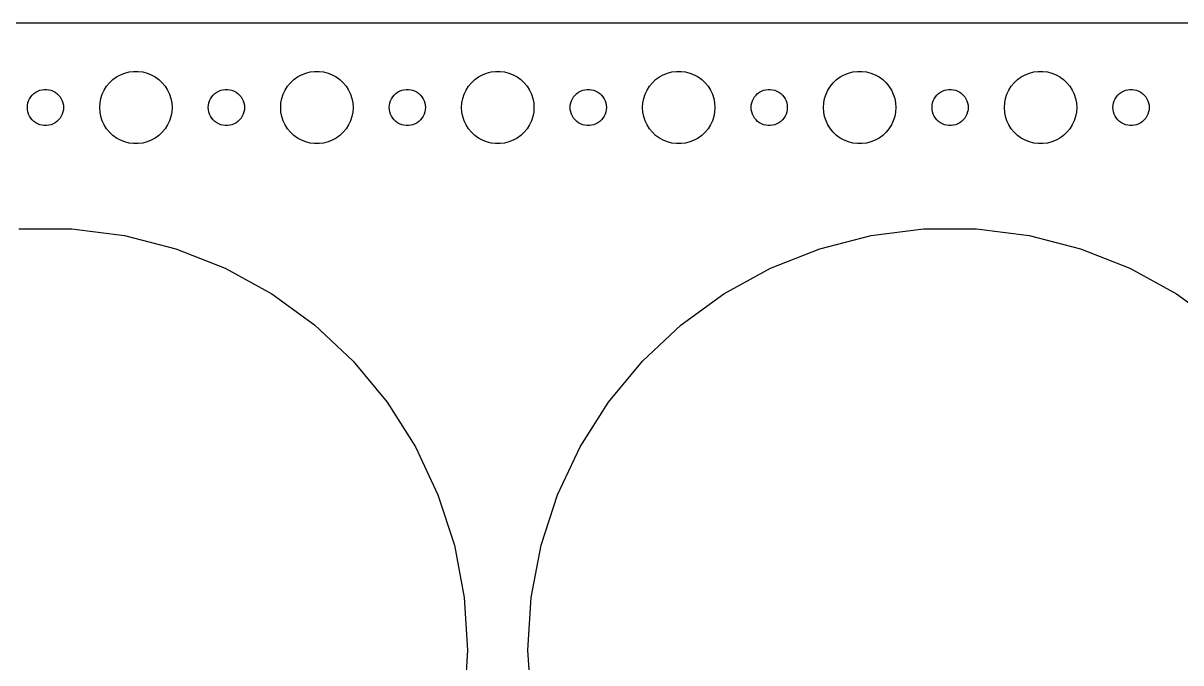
# Model space of a CAD drawing. Header units: metres. Extents: x -194 to 194, y 62 to 280.
# Drawn here: x -1.8 to 94.1, y 113 to 166 of the extents above; entities that cross this region are included whole.
import ezdxf

# ---------------------------------------------------------------- set-up
doc = ezdxf.new("R2010")
doc.units = ezdxf.units.M

msp = doc.modelspace()

# ---------------------------------------------------------------- linework, layer by layer
for p, q in [((189.814, 165.99), (-189.814, 165.99)), ((5.31308, 161.054), (5.58772, 161.312)), ((5.58772, 161.312), (5.89252, 161.533)), ((5.89252, 161.533), (6.22266, 161.714)), ((6.22266, 161.714), (6.57294, 161.853)), ((6.57294, 161.853), (6.93785, 161.947)), ((6.93785, 161.947), (7.31161, 161.994)), ((7.31161, 161.994), (7.68837, 161.994)), ((7.68837, 161.994), (8.06213, 161.947)), ((8.06213, 161.947), (8.42705, 161.853)), ((8.42705, 161.853), (8.77733, 161.714)), ((8.77733, 161.714), (9.10747, 161.533)), ((9.10747, 161.533), (9.41226, 161.312)), ((9.41226, 161.312), (9.6869, 161.054)), ((20.3131, 161.054), (20.5877, 161.312)), ((20.5877, 161.312), (20.8925, 161.533)), ((20.8925, 161.533), (21.2227, 161.714)), ((21.2227, 161.714), (21.5729, 161.853)), ((21.5729, 161.853), (21.9379, 161.947)), ((21.9379, 161.947), (22.3116, 161.994)), ((22.3116, 161.994), (22.6884, 161.994)), ((22.6884, 161.994), (23.0621, 161.947)), ((23.0621, 161.947), (23.427, 161.853)), ((23.427, 161.853), (23.7773, 161.714)), ((23.7773, 161.714), (24.1075, 161.533)), ((24.1075, 161.533), (24.4123, 161.312)), ((24.4123, 161.312), (24.6869, 161.054)), ((35.3131, 161.054), (35.5877, 161.312)), ((35.5877, 161.312), (35.8925, 161.533)), ((35.8925, 161.533), (36.2227, 161.714)), ((36.2227, 161.714), (36.5729, 161.853)), ((36.5729, 161.853), (36.9379, 161.947)), ((36.9379, 161.947), (37.3116, 161.994)), ((37.3116, 161.994), (37.6884, 161.994)), ((37.6884, 161.994), (38.0621, 161.947)), ((38.0621, 161.947), (38.427, 161.853)), ((38.427, 161.853), (38.7773, 161.714)), ((38.7773, 161.714), (39.1075, 161.533)), ((39.1075, 161.533), (39.4123, 161.312)), ((39.4123, 161.312), (39.6869, 161.054)), ((50.3131, 161.054), (50.5877, 161.312)), ((50.5877, 161.312), (50.8925, 161.533)), ((50.8925, 161.533), (51.2227, 161.714)), ((51.2227, 161.714), (51.5729, 161.853)), ((51.5729, 161.853), (51.9379, 161.947)), ((51.9379, 161.947), (52.3116, 161.994)), ((52.3116, 161.994), (52.6884, 161.994)), ((52.6884, 161.994), (53.0621, 161.947)), ((53.0621, 161.947), (53.427, 161.853)), ((53.427, 161.853), (53.7773, 161.714)), ((53.7773, 161.714), (54.1075, 161.533)), ((54.1075, 161.533), (54.4123, 161.312)), ((54.4123, 161.312), (54.6869, 161.054)), ((65.3131, 161.054), (65.5877, 161.312)), ((65.5877, 161.312), (65.8925, 161.533)), ((65.8925, 161.533), (66.2227, 161.714)), ((66.2227, 161.714), (66.573, 161.853)), ((66.573, 161.853), (66.9379, 161.947)), ((66.9379, 161.947), (67.3116, 161.994)), ((67.3116, 161.994), (67.6884, 161.994)), ((67.6884, 161.994), (68.0621, 161.947)), ((68.0621, 161.947), (68.427, 161.853)), ((68.427, 161.853), (68.7773, 161.714)), ((68.7773, 161.714), (69.1075, 161.533)), ((69.1075, 161.533), (69.4123, 161.312)), ((69.4123, 161.312), (69.6869, 161.054)), ((80.3131, 161.054), (80.5877, 161.312)), ((80.5877, 161.312), (80.8925, 161.533)), ((80.8925, 161.533), (81.2227, 161.714)), ((81.2227, 161.714), (81.573, 161.853)), ((81.573, 161.853), (81.9379, 161.947)), ((81.9379, 161.947), (82.3116, 161.994)), ((82.3116, 161.994), (82.6884, 161.994)), ((82.6884, 161.994), (83.0621, 161.947)), ((83.0621, 161.947), (83.427, 161.853)), ((83.427, 161.853), (83.7773, 161.714)), ((83.7773, 161.714), (84.1075, 161.533)), ((84.1075, 161.533), (84.4123, 161.312)), ((84.4123, 161.312), (84.6869, 161.054)), ((-0.80373, 160.266), (-0.63866, 160.357)), ((-0.63866, 160.357), (-0.46352, 160.427)), ((-0.46352, 160.427), (-0.28107, 160.473)), ((-0.28107, 160.473), (-0.09418, 160.497)), ((-0.09418, 160.497), (0.09418, 160.497)), ((0.09418, 160.497), (0.28107, 160.473)), ((0.28107, 160.473), (0.46352, 160.427)), ((0.46352, 160.427), (0.63866, 160.357)), ((0.63866, 160.357), (0.80373, 160.266)), ((4.71066, 160.104), (4.87108, 160.445)), ((4.87108, 160.445), (5.07294, 160.763)), ((5.07294, 160.763), (5.31308, 161.054)), ((9.6869, 161.054), (9.92705, 160.763)), ((9.92705, 160.763), (10.1289, 160.445)), ((10.1289, 160.445), (10.2893, 160.104)), ((14.1963, 160.266), (14.3613, 160.357)), ((14.3613, 160.357), (14.5365, 160.427)), ((14.5365, 160.427), (14.7189, 160.473)), ((14.7189, 160.473), (14.9058, 160.497)), ((14.9058, 160.497), (15.0942, 160.497)), ((15.0942, 160.497), (15.2811, 160.473)), ((15.2811, 160.473), (15.4635, 160.427)), ((15.4635, 160.427), (15.6387, 160.357)), ((15.6387, 160.357), (15.8037, 160.266)), ((19.7107, 160.104), (19.8711, 160.445)), ((19.8711, 160.445), (20.0729, 160.763)), ((20.0729, 160.763), (20.3131, 161.054)), ((24.6869, 161.054), (24.927, 160.763)), ((24.927, 160.763), (25.1289, 160.445)), ((25.1289, 160.445), (25.2893, 160.104)), ((29.1963, 160.266), (29.3613, 160.357)), ((29.3613, 160.357), (29.5365, 160.427)), ((29.5365, 160.427), (29.7189, 160.473)), ((29.7189, 160.473), (29.9058, 160.497)), ((29.9058, 160.497), (30.0942, 160.497)), ((30.0942, 160.497), (30.2811, 160.473)), ((30.2811, 160.473), (30.4635, 160.427)), ((30.4635, 160.427), (30.6387, 160.357)), ((30.6387, 160.357), (30.8037, 160.266)), ((34.7107, 160.104), (34.8711, 160.445)), ((34.8711, 160.445), (35.0729, 160.763)), ((35.0729, 160.763), (35.3131, 161.054)), ((39.6869, 161.054), (39.927, 160.763)), ((39.927, 160.763), (40.1289, 160.445)), ((40.1289, 160.445), (40.2893, 160.104)), ((44.1963, 160.266), (44.3613, 160.357)), ((44.3613, 160.357), (44.5365, 160.427)), ((44.5365, 160.427), (44.7189, 160.473)), ((44.7189, 160.473), (44.9058, 160.497)), ((44.9058, 160.497), (45.0942, 160.497)), ((45.0942, 160.497), (45.2811, 160.473)), ((45.2811, 160.473), (45.4635, 160.427)), ((45.4635, 160.427), (45.6387, 160.357)), ((45.6387, 160.357), (45.8037, 160.266)), ((49.7107, 160.104), (49.8711, 160.445)), ((49.8711, 160.445), (50.0729, 160.763)), ((50.0729, 160.763), (50.3131, 161.054)), ((54.6869, 161.054), (54.927, 160.763)), ((54.927, 160.763), (55.1289, 160.445)), ((55.1289, 160.445), (55.2893, 160.104)), ((59.1963, 160.266), (59.3613, 160.357)), ((59.3613, 160.357), (59.5365, 160.427)), ((59.5365, 160.427), (59.7189, 160.473)), ((59.7189, 160.473), (59.9058, 160.497)), ((59.9058, 160.497), (60.0942, 160.497)), ((60.0942, 160.497), (60.2811, 160.473)), ((60.2811, 160.473), (60.4635, 160.427)), ((60.4635, 160.427), (60.6387, 160.357)), ((60.6387, 160.357), (60.8037, 160.266)), ((64.7107, 160.104), (64.8711, 160.445)), ((64.8711, 160.445), (65.073, 160.763)), ((65.073, 160.763), (65.3131, 161.054)), ((69.6869, 161.054), (69.927, 160.763)), ((69.927, 160.763), (70.1289, 160.445)), ((70.1289, 160.445), (70.2893, 160.104)), ((74.1963, 160.266), (74.3613, 160.357)), ((74.3613, 160.357), (74.5365, 160.427)), ((74.5365, 160.427), (74.7189, 160.473)), ((74.7189, 160.473), (74.9058, 160.497)), ((74.9058, 160.497), (75.0942, 160.497)), ((75.0942, 160.497), (75.2811, 160.473)), ((75.2811, 160.473), (75.4635, 160.427)), ((75.4635, 160.427), (75.6387, 160.357)), ((75.6387, 160.357), (75.8037, 160.266)), ((79.7107, 160.104), (79.8711, 160.445)), ((79.8711, 160.445), (80.073, 160.763)), ((80.073, 160.763), (80.3131, 161.054)), ((84.6869, 161.054), (84.927, 160.763)), ((84.927, 160.763), (85.1289, 160.445)), ((85.1289, 160.445), (85.2893, 160.104)), ((89.1963, 160.266), (89.3613, 160.357)), ((89.3613, 160.357), (89.5365, 160.427)), ((89.5365, 160.427), (89.7189, 160.473)), ((89.7189, 160.473), (89.9058, 160.497)), ((89.9058, 160.497), (90.0942, 160.497)), ((90.0942, 160.497), (90.2811, 160.473)), ((90.2811, 160.473), (90.4635, 160.427)), ((90.4635, 160.427), (90.6387, 160.357)), ((90.6387, 160.357), (90.8037, 160.266)), ((-1.48816, 159.188), (-1.45287, 159.373)), ((-1.45287, 159.373), (-1.39465, 159.552)), ((-1.39465, 159.552), (-1.31445, 159.723)), ((-1.31445, 159.723), (-1.21352, 159.882)), ((-1.21352, 159.882), (-1.09344, 160.027)), ((-1.09344, 160.027), (-0.95613, 160.156)), ((-0.95613, 160.156), (-0.80373, 160.266)), ((0.80373, 160.266), (0.95613, 160.156)), ((0.95613, 160.156), (1.09344, 160.027)), ((1.09344, 160.027), (1.21352, 159.882)), ((1.21352, 159.882), (1.31445, 159.723)), ((1.31445, 159.723), (1.39465, 159.552)), ((1.39465, 159.552), (1.45287, 159.373)), ((1.45287, 159.373), (1.48816, 159.188)), ((4.5, 159), (4.52365, 159.376)), ((4.52365, 159.376), (4.59424, 159.746)), ((4.59424, 159.746), (4.71066, 160.104)), ((10.2893, 160.104), (10.4057, 159.746)), ((10.4057, 159.746), (10.4763, 159.376)), ((10.4763, 159.376), (10.5, 159)), ((13.5118, 159.188), (13.5471, 159.373)), ((13.5471, 159.373), (13.6053, 159.552)), ((13.6053, 159.552), (13.6855, 159.723)), ((13.6855, 159.723), (13.7865, 159.882)), ((13.7865, 159.882), (13.9065, 160.027)), ((13.9065, 160.027), (14.0439, 160.156)), ((14.0439, 160.156), (14.1963, 160.266)), ((15.8037, 160.266), (15.9561, 160.156)), ((15.9561, 160.156), (16.0934, 160.027)), ((16.0934, 160.027), (16.2135, 159.882)), ((16.2135, 159.882), (16.3145, 159.723)), ((16.3145, 159.723), (16.3947, 159.552)), ((16.3947, 159.552), (16.4529, 159.373)), ((16.4529, 159.373), (16.4882, 159.188)), ((19.5, 159), (19.5237, 159.376)), ((19.5237, 159.376), (19.5942, 159.746)), ((19.5942, 159.746), (19.7107, 160.104)), ((25.2893, 160.104), (25.4057, 159.746)), ((25.4057, 159.746), (25.4763, 159.376)), ((25.4763, 159.376), (25.5, 159)), ((28.5118, 159.188), (28.5471, 159.373)), ((28.5471, 159.373), (28.6053, 159.552)), ((28.6053, 159.552), (28.6855, 159.723)), ((28.6855, 159.723), (28.7865, 159.882)), ((28.7865, 159.882), (28.9065, 160.027)), ((28.9065, 160.027), (29.0439, 160.156)), ((29.0439, 160.156), (29.1963, 160.266)), ((30.8037, 160.266), (30.9561, 160.156)), ((30.9561, 160.156), (31.0934, 160.027)), ((31.0934, 160.027), (31.2135, 159.882)), ((31.2135, 159.882), (31.3145, 159.723)), ((31.3145, 159.723), (31.3947, 159.552)), ((31.3947, 159.552), (31.4529, 159.373)), ((31.4529, 159.373), (31.4882, 159.188)), ((34.5, 159), (34.5237, 159.376)), ((34.5237, 159.376), (34.5942, 159.746)), ((34.5942, 159.746), (34.7107, 160.104)), ((40.2893, 160.104), (40.4057, 159.746)), ((40.4057, 159.746), (40.4763, 159.376)), ((40.4763, 159.376), (40.5, 159)), ((43.5118, 159.188), (43.5471, 159.373)), ((43.5471, 159.373), (43.6053, 159.552)), ((43.6053, 159.552), (43.6855, 159.723)), ((43.6855, 159.723), (43.7865, 159.882)), ((43.7865, 159.882), (43.9065, 160.027)), ((43.9065, 160.027), (44.0439, 160.156)), ((44.0439, 160.156), (44.1963, 160.266)), ((45.8037, 160.266), (45.9561, 160.156)), ((45.9561, 160.156), (46.0934, 160.027)), ((46.0934, 160.027), (46.2135, 159.882)), ((46.2135, 159.882), (46.3145, 159.723)), ((46.3145, 159.723), (46.3947, 159.552)), ((46.3947, 159.552), (46.4529, 159.373)), ((46.4529, 159.373), (46.4882, 159.188)), ((49.5, 159), (49.5237, 159.376)), ((49.5237, 159.376), (49.5942, 159.746)), ((49.5942, 159.746), (49.7107, 160.104)), ((55.2893, 160.104), (55.4057, 159.746)), ((55.4057, 159.746), (55.4763, 159.376)), ((55.4763, 159.376), (55.5, 159)), ((58.5118, 159.188), (58.5471, 159.373)), ((58.5471, 159.373), (58.6053, 159.552)), ((58.6053, 159.552), (58.6855, 159.723)), ((58.6855, 159.723), (58.7865, 159.882)), ((58.7865, 159.882), (58.9065, 160.027)), ((58.9065, 160.027), (59.0439, 160.156)), ((59.0439, 160.156), (59.1963, 160.266)), ((60.8037, 160.266), (60.9561, 160.156)), ((60.9561, 160.156), (61.0934, 160.027)), ((61.0934, 160.027), (61.2135, 159.882)), ((61.2135, 159.882), (61.3145, 159.723)), ((61.3145, 159.723), (61.3947, 159.552)), ((61.3947, 159.552), (61.4529, 159.373)), ((61.4529, 159.373), (61.4882, 159.188)), ((64.5, 159), (64.5237, 159.376)), ((64.5237, 159.376), (64.5943, 159.746)), ((64.5943, 159.746), (64.7107, 160.104)), ((70.2893, 160.104), (70.4057, 159.746)), ((70.4057, 159.746), (70.4763, 159.376)), ((70.4763, 159.376), (70.5, 159)), ((73.5118, 159.188), (73.5471, 159.373)), ((73.5471, 159.373), (73.6053, 159.552)), ((73.6053, 159.552), (73.6855, 159.723)), ((73.6855, 159.723), (73.7865, 159.882)), ((73.7865, 159.882), (73.9065, 160.027)), ((73.9065, 160.027), (74.0439, 160.156)), ((74.0439, 160.156), (74.1963, 160.266)), ((75.8037, 160.266), (75.9561, 160.156)), ((75.9561, 160.156), (76.0934, 160.027)), ((76.0934, 160.027), (76.2135, 159.882)), ((76.2135, 159.882), (76.3145, 159.723)), ((76.3145, 159.723), (76.3947, 159.552)), ((76.3947, 159.552), (76.4529, 159.373)), ((76.4529, 159.373), (76.4882, 159.188)), ((79.5, 159), (79.5237, 159.376)), ((79.5237, 159.376), (79.5943, 159.746)), ((79.5943, 159.746), (79.7107, 160.104)), ((85.2893, 160.104), (85.4057, 159.746)), ((85.4057, 159.746), (85.4763, 159.376)), ((85.4763, 159.376), (85.5, 159)), ((88.5118, 159.188), (88.5471, 159.373)), ((88.5471, 159.373), (88.6053, 159.552)), ((88.6053, 159.552), (88.6855, 159.723)), ((88.6855, 159.723), (88.7865, 159.882)), ((88.7865, 159.882), (88.9065, 160.027)), ((88.9065, 160.027), (89.0439, 160.156)), ((89.0439, 160.156), (89.1963, 160.266)), ((90.8037, 160.266), (90.9561, 160.156)), ((90.9561, 160.156), (91.0934, 160.027)), ((91.0934, 160.027), (91.2135, 159.882)), ((91.2135, 159.882), (91.3145, 159.723)), ((91.3145, 159.723), (91.3947, 159.552)), ((91.3947, 159.552), (91.4529, 159.373)), ((91.4529, 159.373), (91.4882, 159.188)), ((-1.5, 159), (-1.48816, 159.188)), ((-1.48816, 158.812), (-1.5, 159)), ((-1.45287, 158.627), (-1.48816, 158.812)), ((-1.39465, 158.448), (-1.45287, 158.627)), ((-1.31445, 158.277), (-1.39465, 158.448)), ((1.39465, 158.448), (1.31445, 158.277)), ((1.45287, 158.627), (1.39465, 158.448)), ((1.48816, 158.812), (1.45287, 158.627)), ((1.48816, 159.188), (1.5, 159)), ((1.5, 159), (1.48816, 158.812)), ((4.52365, 158.624), (4.5, 159)), ((4.59424, 158.254), (4.52365, 158.624)), ((10.4763, 158.624), (10.4057, 158.254)), ((10.5, 159), (10.4763, 158.624)), ((13.5, 159), (13.5118, 159.188)), ((13.5118, 158.812), (13.5, 159)), ((13.5471, 158.627), (13.5118, 158.812)), ((13.6053, 158.448), (13.5471, 158.627)), ((13.6855, 158.277), (13.6053, 158.448)), ((16.3947, 158.448), (16.3145, 158.277)), ((16.4529, 158.627), (16.3947, 158.448)), ((16.4882, 158.812), (16.4529, 158.627)), ((16.4882, 159.188), (16.5, 159)), ((16.5, 159), (16.4882, 158.812)), ((19.5237, 158.624), (19.5, 159)), ((19.5942, 158.254), (19.5237, 158.624)), ((25.4763, 158.624), (25.4057, 158.254)), ((25.5, 159), (25.4763, 158.624)), ((28.5, 159), (28.5118, 159.188)), ((28.5118, 158.812), (28.5, 159)), ((28.5471, 158.627), (28.5118, 158.812)), ((28.6053, 158.448), (28.5471, 158.627)), ((28.6855, 158.277), (28.6053, 158.448)), ((31.3947, 158.448), (31.3145, 158.277)), ((31.4529, 158.627), (31.3947, 158.448)), ((31.4882, 158.812), (31.4529, 158.627)), ((31.4882, 159.188), (31.5, 159)), ((31.5, 159), (31.4882, 158.812)), ((34.5237, 158.624), (34.5, 159)), ((34.5942, 158.254), (34.5237, 158.624)), ((40.4763, 158.624), (40.4057, 158.254)), ((40.5, 159), (40.4763, 158.624)), ((43.5, 159), (43.5118, 159.188)), ((43.5118, 158.812), (43.5, 159)), ((43.5471, 158.627), (43.5118, 158.812)), ((43.6053, 158.448), (43.5471, 158.627)), ((43.6855, 158.277), (43.6053, 158.448)), ((46.3947, 158.448), (46.3145, 158.277)), ((46.4529, 158.627), (46.3947, 158.448)), ((46.4882, 158.812), (46.4529, 158.627)), ((46.4882, 159.188), (46.5, 159)), ((46.5, 159), (46.4882, 158.812)), ((49.5237, 158.624), (49.5, 159)), ((49.5942, 158.254), (49.5237, 158.624)), ((55.4763, 158.624), (55.4057, 158.254)), ((55.5, 159), (55.4763, 158.624)), ((58.5, 159), (58.5118, 159.188)), ((58.5118, 158.812), (58.5, 159)), ((58.5471, 158.627), (58.5118, 158.812)), ((58.6053, 158.448), (58.5471, 158.627)), ((58.6855, 158.277), (58.6053, 158.448)), ((61.3947, 158.448), (61.3145, 158.277)), ((61.4529, 158.627), (61.3947, 158.448)), ((61.4882, 158.812), (61.4529, 158.627)), ((61.4882, 159.188), (61.5, 159)), ((61.5, 159), (61.4882, 158.812)), ((64.5237, 158.624), (64.5, 159)), ((64.5943, 158.254), (64.5237, 158.624)), ((70.4763, 158.624), (70.4057, 158.254)), ((70.5, 159), (70.4763, 158.624)), ((73.5, 159), (73.5118, 159.188)), ((73.5118, 158.812), (73.5, 159)), ((73.5471, 158.627), (73.5118, 158.812)), ((73.6053, 158.448), (73.5471, 158.627)), ((73.6855, 158.277), (73.6053, 158.448)), ((76.3947, 158.448), (76.3145, 158.277)), ((76.4529, 158.627), (76.3947, 158.448)), ((76.4882, 158.812), (76.4529, 158.627)), ((76.4882, 159.188), (76.5, 159)), ((76.5, 159), (76.4882, 158.812)), ((79.5237, 158.624), (79.5, 159)), ((79.5943, 158.254), (79.5237, 158.624)), ((85.4763, 158.624), (85.4057, 158.254)), ((85.5, 159), (85.4763, 158.624)), ((88.5, 159), (88.5118, 159.188)), ((88.5118, 158.812), (88.5, 159)), ((88.5471, 158.627), (88.5118, 158.812)), ((88.6053, 158.448), (88.5471, 158.627)), ((88.6855, 158.277), (88.6053, 158.448)), ((91.3947, 158.448), (91.3145, 158.277)), ((91.4529, 158.627), (91.3947, 158.448)), ((91.4882, 158.812), (91.4529, 158.627)), ((91.4882, 159.188), (91.5, 159)), ((91.5, 159), (91.4882, 158.812)), ((-1.21352, 158.118), (-1.31445, 158.277)), ((-1.09344, 157.973), (-1.21352, 158.118)), ((-0.95613, 157.844), (-1.09344, 157.973)), ((-0.80373, 157.734), (-0.95613, 157.844)), ((-0.63866, 157.643), (-0.80373, 157.734)), ((-0.46352, 157.573), (-0.63866, 157.643)), ((-0.28107, 157.527), (-0.46352, 157.573)), ((-0.09418, 157.503), (-0.28107, 157.527)), ((0.09418, 157.503), (-0.09418, 157.503)), ((0.28107, 157.527), (0.09418, 157.503)), ((0.46352, 157.573), (0.28107, 157.527)), ((0.63866, 157.643), (0.46352, 157.573)), ((0.80373, 157.734), (0.63866, 157.643)), ((0.95613, 157.844), (0.80373, 157.734)), ((1.09344, 157.973), (0.95613, 157.844)), ((1.21352, 158.118), (1.09344, 157.973)), ((1.31445, 158.277), (1.21352, 158.118)), ((4.71066, 157.896), (4.59424, 158.254)), ((4.87108, 157.555), (4.71066, 157.896)), ((5.07294, 157.237), (4.87108, 157.555)), ((10.1289, 157.555), (9.92705, 157.237)), ((10.2893, 157.896), (10.1289, 157.555)), ((10.4057, 158.254), (10.2893, 157.896)), ((13.7865, 158.118), (13.6855, 158.277)), ((13.9065, 157.973), (13.7865, 158.118)), ((14.0439, 157.844), (13.9065, 157.973)), ((14.1963, 157.734), (14.0439, 157.844)), ((14.3613, 157.643), (14.1963, 157.734)), ((14.5365, 157.573), (14.3613, 157.643)), ((14.7189, 157.527), (14.5365, 157.573)), ((14.9058, 157.503), (14.7189, 157.527)), ((15.0942, 157.503), (14.9058, 157.503)), ((15.2811, 157.527), (15.0942, 157.503)), ((15.4635, 157.573), (15.2811, 157.527)), ((15.6387, 157.643), (15.4635, 157.573)), ((15.8037, 157.734), (15.6387, 157.643)), ((15.9561, 157.844), (15.8037, 157.734)), ((16.0934, 157.973), (15.9561, 157.844)), ((16.2135, 158.118), (16.0934, 157.973)), ((16.3145, 158.277), (16.2135, 158.118)), ((19.7107, 157.896), (19.5942, 158.254)), ((19.8711, 157.555), (19.7107, 157.896)), ((20.0729, 157.237), (19.8711, 157.555)), ((25.1289, 157.555), (24.927, 157.237)), ((25.2893, 157.896), (25.1289, 157.555)), ((25.4057, 158.254), (25.2893, 157.896)), ((28.7865, 158.118), (28.6855, 158.277)), ((28.9065, 157.973), (28.7865, 158.118)), ((29.0439, 157.844), (28.9065, 157.973)), ((29.1963, 157.734), (29.0439, 157.844)), ((29.3613, 157.643), (29.1963, 157.734)), ((29.5365, 157.573), (29.3613, 157.643)), ((29.7189, 157.527), (29.5365, 157.573)), ((29.9058, 157.503), (29.7189, 157.527)), ((30.0942, 157.503), (29.9058, 157.503)), ((30.2811, 157.527), (30.0942, 157.503)), ((30.4635, 157.573), (30.2811, 157.527)), ((30.6387, 157.643), (30.4635, 157.573)), ((30.8037, 157.734), (30.6387, 157.643)), ((30.9561, 157.844), (30.8037, 157.734)), ((31.0934, 157.973), (30.9561, 157.844)), ((31.2135, 158.118), (31.0934, 157.973)), ((31.3145, 158.277), (31.2135, 158.118)), ((34.7107, 157.896), (34.5942, 158.254)), ((34.8711, 157.555), (34.7107, 157.896)), ((35.0729, 157.237), (34.8711, 157.555)), ((40.1289, 157.555), (39.927, 157.237)), ((40.2893, 157.896), (40.1289, 157.555)), ((40.4057, 158.254), (40.2893, 157.896)), ((43.7865, 158.118), (43.6855, 158.277)), ((43.9065, 157.973), (43.7865, 158.118)), ((44.0439, 157.844), (43.9065, 157.973)), ((44.1963, 157.734), (44.0439, 157.844)), ((44.3613, 157.643), (44.1963, 157.734)), ((44.5365, 157.573), (44.3613, 157.643)), ((44.7189, 157.527), (44.5365, 157.573)), ((44.9058, 157.503), (44.7189, 157.527)), ((45.0942, 157.503), (44.9058, 157.503)), ((45.2811, 157.527), (45.0942, 157.503)), ((45.4635, 157.573), (45.2811, 157.527)), ((45.6387, 157.643), (45.4635, 157.573)), ((45.8037, 157.734), (45.6387, 157.643)), ((45.9561, 157.844), (45.8037, 157.734)), ((46.0934, 157.973), (45.9561, 157.844)), ((46.2135, 158.118), (46.0934, 157.973)), ((46.3145, 158.277), (46.2135, 158.118)), ((49.7107, 157.896), (49.5942, 158.254)), ((49.8711, 157.555), (49.7107, 157.896)), ((50.0729, 157.237), (49.8711, 157.555)), ((55.1289, 157.555), (54.927, 157.237)), ((55.2893, 157.896), (55.1289, 157.555)), ((55.4057, 158.254), (55.2893, 157.896)), ((58.7865, 158.118), (58.6855, 158.277)), ((58.9065, 157.973), (58.7865, 158.118)), ((59.0439, 157.844), (58.9065, 157.973)), ((59.1963, 157.734), (59.0439, 157.844)), ((59.3613, 157.643), (59.1963, 157.734)), ((59.5365, 157.573), (59.3613, 157.643)), ((59.7189, 157.527), (59.5365, 157.573)), ((59.9058, 157.503), (59.7189, 157.527)), ((60.0942, 157.503), (59.9058, 157.503)), ((60.2811, 157.527), (60.0942, 157.503)), ((60.4635, 157.573), (60.2811, 157.527)), ((60.6387, 157.643), (60.4635, 157.573)), ((60.8037, 157.734), (60.6387, 157.643)), ((60.9561, 157.844), (60.8037, 157.734)), ((61.0934, 157.973), (60.9561, 157.844)), ((61.2135, 158.118), (61.0934, 157.973)), ((61.3145, 158.277), (61.2135, 158.118)), ((64.7107, 157.896), (64.5943, 158.254)), ((64.8711, 157.555), (64.7107, 157.896)), ((65.073, 157.237), (64.8711, 157.555)), ((70.1289, 157.555), (69.927, 157.237)), ((70.2893, 157.896), (70.1289, 157.555)), ((70.4057, 158.254), (70.2893, 157.896)), ((73.7865, 158.118), (73.6855, 158.277)), ((73.9065, 157.973), (73.7865, 158.118)), ((74.0439, 157.844), (73.9065, 157.973)), ((74.1963, 157.734), (74.0439, 157.844)), ((74.3613, 157.643), (74.1963, 157.734)), ((74.5365, 157.573), (74.3613, 157.643)), ((74.7189, 157.527), (74.5365, 157.573)), ((74.9058, 157.503), (74.7189, 157.527)), ((75.0942, 157.503), (74.9058, 157.503)), ((75.2811, 157.527), (75.0942, 157.503)), ((75.4635, 157.573), (75.2811, 157.527)), ((75.6387, 157.643), (75.4635, 157.573)), ((75.8037, 157.734), (75.6387, 157.643)), ((75.9561, 157.844), (75.8037, 157.734)), ((76.0934, 157.973), (75.9561, 157.844)), ((76.2135, 158.118), (76.0934, 157.973)), ((76.3145, 158.277), (76.2135, 158.118)), ((79.7107, 157.896), (79.5943, 158.254)), ((79.8711, 157.555), (79.7107, 157.896)), ((80.073, 157.237), (79.8711, 157.555)), ((85.1289, 157.555), (84.927, 157.237)), ((85.2893, 157.896), (85.1289, 157.555)), ((85.4057, 158.254), (85.2893, 157.896)), ((88.7865, 158.118), (88.6855, 158.277)), ((88.9065, 157.973), (88.7865, 158.118)), ((89.0439, 157.844), (88.9065, 157.973)), ((89.1963, 157.734), (89.0439, 157.844)), ((89.3613, 157.643), (89.1963, 157.734)), ((89.5365, 157.573), (89.3613, 157.643)), ((89.7189, 157.527), (89.5365, 157.573)), ((89.9058, 157.503), (89.7189, 157.527)), ((90.0942, 157.503), (89.9058, 157.503)), ((90.2811, 157.527), (90.0942, 157.503)), ((90.4635, 157.573), (90.2811, 157.527)), ((90.6387, 157.643), (90.4635, 157.573)), ((90.8037, 157.734), (90.6387, 157.643)), ((90.9561, 157.844), (90.8037, 157.734)), ((91.0934, 157.973), (90.9561, 157.844)), ((91.2135, 158.118), (91.0934, 157.973)), ((91.3145, 158.277), (91.2135, 158.118)), ((5.31308, 156.946), (5.07294, 157.237)), ((5.58772, 156.688), (5.31308, 156.946)), ((5.89252, 156.467), (5.58772, 156.688)), ((6.22266, 156.286), (5.89252, 156.467)), ((9.10747, 156.467), (8.77733, 156.286)), ((9.41226, 156.688), (9.10747, 156.467)), ((9.6869, 156.946), (9.41226, 156.688)), ((9.92705, 157.237), (9.6869, 156.946)), ((20.3131, 156.946), (20.0729, 157.237)), ((20.5877, 156.688), (20.3131, 156.946)), ((20.8925, 156.467), (20.5877, 156.688)), ((21.2227, 156.286), (20.8925, 156.467)), ((24.1075, 156.467), (23.7773, 156.286)), ((24.4123, 156.688), (24.1075, 156.467)), ((24.6869, 156.946), (24.4123, 156.688)), ((24.927, 157.237), (24.6869, 156.946)), ((35.3131, 156.946), (35.0729, 157.237)), ((35.5877, 156.688), (35.3131, 156.946)), ((35.8925, 156.467), (35.5877, 156.688)), ((36.2227, 156.286), (35.8925, 156.467)), ((39.1075, 156.467), (38.7773, 156.286)), ((39.4123, 156.688), (39.1075, 156.467)), ((39.6869, 156.946), (39.4123, 156.688)), ((39.927, 157.237), (39.6869, 156.946)), ((50.3131, 156.946), (50.0729, 157.237)), ((50.5877, 156.688), (50.3131, 156.946)), ((50.8925, 156.467), (50.5877, 156.688)), ((51.2227, 156.286), (50.8925, 156.467)), ((54.1075, 156.467), (53.7773, 156.286)), ((54.4123, 156.688), (54.1075, 156.467)), ((54.6869, 156.946), (54.4123, 156.688)), ((54.927, 157.237), (54.6869, 156.946)), ((65.3131, 156.946), (65.073, 157.237)), ((65.5877, 156.688), (65.3131, 156.946)), ((65.8925, 156.467), (65.5877, 156.688)), ((66.2227, 156.286), (65.8925, 156.467)), ((69.1075, 156.467), (68.7773, 156.286)), ((69.4123, 156.688), (69.1075, 156.467)), ((69.6869, 156.946), (69.4123, 156.688)), ((69.927, 157.237), (69.6869, 156.946)), ((80.3131, 156.946), (80.073, 157.237)), ((80.5877, 156.688), (80.3131, 156.946)), ((80.8925, 156.467), (80.5877, 156.688)), ((81.2227, 156.286), (80.8925, 156.467)), ((84.1075, 156.467), (83.7773, 156.286)), ((84.4123, 156.688), (84.1075, 156.467)), ((84.6869, 156.946), (84.4123, 156.688)), ((84.927, 157.237), (84.6869, 156.946)), ((6.57294, 156.147), (6.22266, 156.286)), ((6.93785, 156.053), (6.57294, 156.147)), ((7.31161, 156.006), (6.93785, 156.053)), ((7.68837, 156.006), (7.31161, 156.006)), ((8.06213, 156.053), (7.68837, 156.006)), ((8.42705, 156.147), (8.06213, 156.053)), ((8.77733, 156.286), (8.42705, 156.147)), ((21.5729, 156.147), (21.2227, 156.286)), ((21.9379, 156.053), (21.5729, 156.147)), ((22.3116, 156.006), (21.9379, 156.053)), ((22.6884, 156.006), (22.3116, 156.006)), ((23.0621, 156.053), (22.6884, 156.006)), ((23.427, 156.147), (23.0621, 156.053)), ((23.7773, 156.286), (23.427, 156.147)), ((36.5729, 156.147), (36.2227, 156.286)), ((36.9379, 156.053), (36.5729, 156.147)), ((37.3116, 156.006), (36.9379, 156.053)), ((37.6884, 156.006), (37.3116, 156.006)), ((38.0621, 156.053), (37.6884, 156.006)), ((38.427, 156.147), (38.0621, 156.053)), ((38.7773, 156.286), (38.427, 156.147)), ((51.5729, 156.147), (51.2227, 156.286)), ((51.9379, 156.053), (51.5729, 156.147)), ((52.3116, 156.006), (51.9379, 156.053)), ((52.6884, 156.006), (52.3116, 156.006)), ((53.0621, 156.053), (52.6884, 156.006)), ((53.427, 156.147), (53.0621, 156.053)), ((53.7773, 156.286), (53.427, 156.147)), ((66.573, 156.147), (66.2227, 156.286)), ((66.9379, 156.053), (66.573, 156.147)), ((67.3116, 156.006), (66.9379, 156.053)), ((67.6884, 156.006), (67.3116, 156.006)), ((68.0621, 156.053), (67.6884, 156.006)), ((68.427, 156.147), (68.0621, 156.053)), ((68.7773, 156.286), (68.427, 156.147)), ((81.573, 156.147), (81.2227, 156.286)), ((81.9379, 156.053), (81.573, 156.147)), ((82.3116, 156.006), (81.9379, 156.053)), ((82.6884, 156.006), (82.3116, 156.006)), ((83.0621, 156.053), (82.6884, 156.006)), ((83.427, 156.147), (83.0621, 156.053)), ((83.7773, 156.286), (83.427, 156.147)), ((-2.19766, 148.931), (2.19766, 148.931)), ((2.19766, 148.931), (6.55833, 148.38)), ((68.4417, 148.38), (72.8023, 148.931)), ((72.8023, 148.931), (77.1977, 148.931)), ((77.1977, 148.931), (81.5583, 148.38)), ((6.55833, 148.38), (10.8156, 147.287)), ((64.1844, 147.287), (68.4417, 148.38)), ((81.5583, 148.38), (85.8156, 147.287)), ((10.8156, 147.287), (14.9023, 145.669)), ((60.0977, 145.669), (64.1844, 147.287)), ((85.8156, 147.287), (89.9023, 145.669)), ((14.9023, 145.669), (18.7539, 143.551)), ((56.2461, 143.551), (60.0977, 145.669)), ((89.9023, 145.669), (93.7539, 143.551)), ((18.7539, 143.551), (22.3098, 140.968)), ((52.6902, 140.968), (56.2461, 143.551)), ((93.7539, 143.551), (97.3098, 140.968)), ((22.3098, 140.968), (25.5139, 137.959)), ((49.4861, 137.959), (52.6902, 140.968)), ((25.5139, 137.959), (28.3156, 134.572)), ((46.6844, 134.572), (49.4861, 137.959)), ((28.3156, 134.572), (30.6707, 130.861)), ((44.3293, 130.861), (46.6844, 134.572)), ((30.6707, 130.861), (32.5422, 126.884)), ((42.4578, 126.884), (44.3293, 130.861)), ((32.5422, 126.884), (33.9004, 122.704)), ((41.0996, 122.704), (42.4578, 126.884)), ((33.9004, 122.704), (34.724, 118.387)), ((40.276, 118.387), (41.0996, 122.704)), ((34.724, 118.387), (35, 114)), ((40, 114), (40.276, 118.387)), ((35, 114), (34.724, 109.613)), ((40.276, 109.613), (40, 114))]:
    msp.add_line(p, q)

doc.saveas('drawing.dxf')
